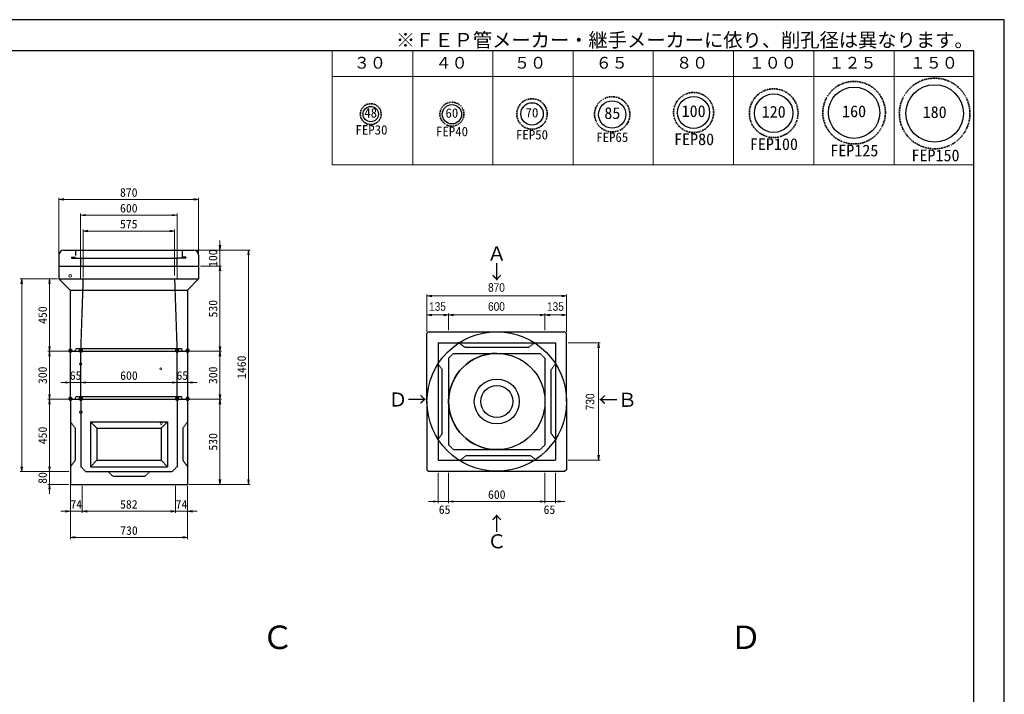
# Model space of a CAD drawing. Units: millimetres, scale not verified. Extents: x -297 to 298, y -210 to 211.
# Drawn here: x -8.9 to 297.9, y 0.3 to 210.5 of the extents above; entities that cross this region are included whole.
import ezdxf
from ezdxf.enums import TextEntityAlignment as Align

# ---------------------------------------------------------------- set-up
doc = ezdxf.new("R2010")
doc.units = ezdxf.units.MM
for name, pattern in [('DASHED', [7.5, 6, -1.5]), ('USER1', [12.95, 6.35, -3.175, 0.25, -3.175]), ('USER2', [4.7625, 3.175, -1.5875])]:
    doc.linetypes.add(name, pattern=pattern)
doc.layers.add('0-0', color=7, linetype='Continuous')
for name, color, linetype, lineweight in [('0-1_0', 9, 'Continuous', 25), ('0-2_dims', 7, 'Continuous', 18), ('0-3_pen1実線', 4, 'Continuous', 13), ('0-4_pen2実線', 3, 'Continuous', 13), ('0-5_pen3実線', 7, 'Continuous', 25), ('0-6_pen4実線', 7, 'Continuous', 25), ('0-7_pen2破線', 3, 'USER2', 25), ('0-8_鉄筋', 7, 'Continuous', 13)]:
    doc.layers.add(name, color=color, linetype=linetype, lineweight=lineweight)
doc.styles.add('ＭＳ ゴシック', font='')
doc.styles.add('ＭＳ Ｐゴシック', font='')
doc.styles.get('ＭＳ ゴシック').set_extended_font_data('MS Gothic')
doc.styles.get('ＭＳ Ｐゴシック').set_extended_font_data('MS PGothic')

# ---------------------------------------------------------------- blocks, each defined once
blk = doc.blocks.new('部分図 1')
at = {"layer": '0-1_0'}
blk.add_lwpolyline([(0.1, 0.3), (11898.1, 0.3), (11898.1, 8410.3), (0.1, 8410.3)], close=True, dxfattribs=at)
at = {"layer": '0-2_dims'}
for p, q in [((7709.94, 7506.5), (7709.94, 8215.2)), ((8211.94, 7506.5), (8211.94, 8215.2)), ((8710.94, 7506.5), (8710.94, 8215.2)), ((9210.94, 7506.5), (9210.94, 8215.2)), ((9710.94, 7506.5), (9710.94, 8215.2)), ((10209.94, 7506.5), (10209.94, 8215.2)), ((10710.94, 7506.5), (10710.94, 8215.2)), ((11211.94, 7506.5), (11211.94, 8215.2)), ((11708.94, 7506.5), (11708.94, 8215.2)), ((7709.94, 8055.3), (11708.94, 8055.3)), ((11708.94, 7506.5), (7709.94, 7506.5)), ((7010.5, 6974), (7010.5, 7034)), ((6857.5, 6974), (7020.5, 6974)), ((6857.5, 6974), (7198.5, 6974)), ((7010.5, 6974), (7010.5, 6874)), ((7188.5, 6974), (7188.5, 5514)), ((6889.18, 6874), (7020.5, 6874)), ((6889.18, 6874), (7020.5, 6874)), ((7010.5, 6874), (7010.5, 6814)), ((7010.5, 6874), (7010.5, 6344)), ((5987.5, 6794), (5765.5, 6794)), ((5775.5, 6794), (5775.5, 5594)), ((5997.5, 6794), (5938.5, 6794)), ((5948.5, 6794), (5948.5, 6344)), ((6067.5, 6344), (5938.5, 6344)), ((6067.5, 6344), (5938.5, 6344)), ((5948.5, 6344), (5948.5, 6044)), ((6817.5, 6344), (7020.5, 6344)), ((6817.5, 6344), (7020.5, 6344)), ((7010.5, 6344), (7010.5, 6044)), ((6078.6, 6149), (6018.6, 6149)), ((6078.6, 6054), (6078.6, 6159)), ((6078.6, 6149), (6143.6, 6149)), ((6143.6, 6054), (6143.6, 6159)), ((6143.6, 6054), (6143.6, 6159)), ((6143.6, 6149), (6203.6, 6149)), ((6143.6, 6149), (6743.6, 6149)), ((6743.6, 6149), (6683.6, 6149)), ((6743.6, 6054), (6743.6, 6159)), ((6743.6, 6054), (6743.6, 6159)), ((6743.6, 6149), (6808.6, 6149)), ((6808.6, 6057.75), (6808.6, 6159)), ((6808.6, 6149), (6868.6, 6149)), ((6067.5, 6044), (5938.5, 6044)), ((6817.5, 6044), (7020.5, 6044)), ((6817.5, 6044), (7020.5, 6044)), ((7010.5, 6044), (7010.5, 5514)), ((6057.5, 5594), (5765.5, 5594)), ((8370.63, 5585.27), (8370.63, 5397.27)), ((8435.63, 5585.27), (8435.63, 5397.27)), ((8435.63, 5585.27), (8435.63, 5397.27)), ((9035.63, 5585.27), (9035.63, 5397.27)), ((9035.63, 5585.27), (9035.63, 5397.27)), ((9100.63, 5585.27), (9100.63, 5397.27)), ((6078.6, 5524), (6078.6, 5336)), ((6078.6, 5504), (6078.6, 5173)), ((6152.2, 5504), (6152.2, 5336)), ((6152.2, 5498.3), (6152.2, 5336)), ((6733.8, 5504), (6733.8, 5336)), ((6733.8, 5504), (6733.8, 5336)), ((6808.6, 5504), (6808.6, 5336)), ((6808.6, 5504), (6808.6, 5173)), ((6817.5, 5514), (7020.5, 5514)), ((6827.5, 5514), (7198.5, 5514)), ((8370.63, 5407.27), (8310.63, 5407.27)), ((8370.63, 5407.27), (8435.63, 5407.27)), ((8435.63, 5407.27), (8495.63, 5407.27)), ((8435.63, 5407.27), (9035.63, 5407.27)), ((9035.63, 5407.27), (8975.63, 5407.27)), ((9035.63, 5407.27), (9100.63, 5407.27)), ((9100.63, 5407.27), (9160.63, 5407.27)), ((6078.6, 5346), (6018.6, 5346)), ((6078.6, 5346), (6152.2, 5346)), ((6152.2, 5346), (6212.2, 5346)), ((6152.2, 5346), (6733.8, 5346)), ((6733.8, 5346), (6673.8, 5346)), ((6733.8, 5346), (6808.6, 5346)), ((6808.6, 5346), (6868.6, 5346)), ((6078.6, 5183), (6808.6, 5183))]:
    blk.add_line(p, q, dxfattribs=at)
at = {"layer": '0-2_dims', "lineweight": 13}
for p, q in [((8300.63, 6465.27), (8300.63, 6698.27)), ((8300.63, 6688.27), (9170.63, 6688.27)), ((9170.63, 6465.27), (9170.63, 6698.27)), ((8300.63, 6465.27), (8300.63, 6579.85)), ((8435.63, 6569.85), (8300.63, 6569.85)), ((8435.63, 6475.27), (8435.63, 6579.85)), ((8435.63, 6475.27), (8435.63, 6579.84)), ((8435.63, 6569.84), (9035.63, 6569.84)), ((9035.63, 6475.27), (9035.63, 6579.84)), ((9035.63, 6475.27), (9035.63, 6579.84)), ((9035.63, 6569.84), (9170.63, 6569.84)), ((9170.63, 6465.27), (9170.63, 6579.84)), ((9180.63, 6395.27), (9379.63, 6395.27)), ((9369.63, 6395.27), (9369.63, 5665.27)), ((9180.63, 5665.27), (9379.63, 5665.27))]:
    blk.add_line(p, q, dxfattribs=at)
at = {"layer": '0-2_dims'}
for points in [[(7005.5, 7004), (7010.5, 6974), (7015.5, 7004)], [(7193.5, 6944), (7188.5, 6974), (7183.5, 6944)], [(7015.5, 6844), (7010.5, 6874), (7005.5, 6844)], [(7015.5, 6844), (7010.5, 6874), (7005.5, 6844)], [(5780.5, 6764), (5775.5, 6794), (5770.5, 6764)], [(5953.5, 6764), (5948.5, 6794), (5943.5, 6764)], [(5943.5, 6374), (5948.5, 6344), (5953.5, 6374)], [(5953.5, 6314), (5948.5, 6344), (5943.5, 6314)], [(7005.5, 6374), (7010.5, 6344), (7015.5, 6374)], [(7015.5, 6314), (7010.5, 6344), (7005.5, 6314)], [(6048.6, 6144), (6078.6, 6149), (6048.6, 6154)], [(6173.6, 6154), (6143.6, 6149), (6173.6, 6144)], [(6173.6, 6154), (6143.6, 6149), (6173.6, 6144)], [(6713.6, 6144), (6743.6, 6149), (6713.6, 6154)], [(6713.6, 6144), (6743.6, 6149), (6713.6, 6154)], [(6838.6, 6154), (6808.6, 6149), (6838.6, 6144)], [(5943.5, 6074), (5948.5, 6044), (5953.5, 6074)], [(7005.5, 6074), (7010.5, 6044), (7015.5, 6074)], [(7015.5, 6014), (7010.5, 6044), (7005.5, 6014)], [(5770.5, 5624), (5775.5, 5594), (5780.5, 5624)], [(7005.5, 5544), (7010.5, 5514), (7015.5, 5544)], [(7183.5, 5544), (7188.5, 5514), (7193.5, 5544)], [(8340.63, 5402.27), (8370.63, 5407.27), (8340.63, 5412.27)], [(8465.63, 5412.27), (8435.63, 5407.27), (8465.63, 5402.27)], [(8465.63, 5412.27), (8435.63, 5407.27), (8465.63, 5402.27)], [(9005.63, 5402.27), (9035.63, 5407.27), (9005.63, 5412.27)], [(9005.63, 5402.27), (9035.63, 5407.27), (9005.63, 5412.27)], [(9130.63, 5412.27), (9100.63, 5407.27), (9130.63, 5402.27)], [(6048.6, 5341), (6078.6, 5346), (6048.6, 5351)], [(6182.2, 5351), (6152.2, 5346), (6182.2, 5341)], [(6182.2, 5351), (6152.2, 5346), (6182.2, 5341)], [(6703.8, 5341), (6733.8, 5346), (6703.8, 5351)], [(6703.8, 5341), (6733.8, 5346), (6703.8, 5351)], [(6838.6, 5351), (6808.6, 5346), (6838.6, 5341)], [(6108.6, 5188), (6078.6, 5183), (6108.6, 5178)], [(6778.6, 5178), (6808.6, 5183), (6778.6, 5188)]]:
    blk.add_lwpolyline(points, dxfattribs=at)
at = {"layer": '0-2_dims', "lineweight": 13}
for points in [[(8330.63, 6693.27), (8300.63, 6688.27), (8330.63, 6683.27)], [(9140.63, 6683.27), (9170.63, 6688.27), (9140.63, 6693.27)], [(8330.63, 6574.85), (8300.63, 6569.85), (8330.63, 6564.85)], [(8405.63, 6564.85), (8435.63, 6569.85), (8405.63, 6574.85)], [(8465.63, 6574.84), (8435.63, 6569.84), (8465.63, 6564.84)], [(9005.63, 6564.84), (9035.63, 6569.84), (9005.63, 6574.84)], [(9065.63, 6574.84), (9035.63, 6569.84), (9065.63, 6564.84)], [(9140.63, 6564.84), (9170.63, 6569.84), (9140.63, 6574.84)], [(9374.63, 6365.27), (9369.63, 6395.27), (9364.63, 6365.27)], [(9364.63, 5695.27), (9369.63, 5665.27), (9374.63, 5695.27)]]:
    blk.add_lwpolyline(points, dxfattribs=at)
at = {"layer": '0-3_pen1実線'}
blk.add_line((6774.5, 6969.32), (6779.18, 6974), dxfattribs=at)
at = {"layer": '0-4_pen2実線'}
for centre, radius in [((6077.5, 6814), 8), ((6142.5, 6264), 8), ((6642.5, 6234), 6), ((6143.6, 5964), 8), ((6643.6, 5894), 6)]:
    blk.add_circle(centre, radius, dxfattribs=at)
at = {"layer": '0-5_pen3実線'}
for p, q in [((6007.5, 6944), (6007.5, 6874)), ((6037.5, 6974), (6847.5, 6974)), ((6877.5, 6944), (6877.5, 6874)), ((6007.5, 6874), (6877.5, 6874)), ((6007.5, 6874), (6007.5, 6794)), ((6877.5, 6874), (6877.5, 6794)), ((6007.5, 6794), (6877.5, 6794)), ((6077.5, 6724), (6007.5, 6794)), ((6807.5, 6724), (6877.5, 6794)), ((6077.5, 6724), (6807.5, 6724)), ((6077.5, 6724), (6077.5, 6344)), ((6807.5, 6724), (6807.5, 6344)), ((8300.63, 6455.27), (8310.63, 6465.27)), ((8300.63, 6030.27), (8300.63, 6455.27)), ((8310.63, 6465.27), (9160.63, 6465.27)), ((9170.63, 6455.27), (9160.63, 6465.27)), ((9170.63, 6030.27), (9170.63, 6455.27)), ((6077.5, 6344), (6807.5, 6344)), ((6807.5, 6344), (6807.5, 6044)), ((6078.6, 6044), (6078.6, 5514)), ((6808.6, 6044), (6808.6, 5514)), ((8300.63, 6030.27), (8300.63, 5605.27)), ((9170.63, 6030.27), (9170.63, 5605.27)), ((6203.6, 5904), (6203.6, 5624)), ((6203.6, 5904), (6243.6, 5864)), ((6203.6, 5904), (6443.6, 5904)), ((6443.6, 5904), (6683.6, 5904)), ((6683.6, 5904), (6643.6, 5864)), ((6683.6, 5904), (6683.6, 5624)), ((6243.6, 5864), (6243.6, 5664)), ((6243.6, 5864), (6443.6, 5864)), ((6443.6, 5864), (6643.6, 5864)), ((6643.6, 5864), (6643.6, 5664)), ((6203.6, 5624), (6243.6, 5664)), ((6243.6, 5664), (6443.6, 5664)), ((6443.6, 5664), (6643.6, 5664)), ((6683.6, 5624), (6643.6, 5664)), ((6203.6, 5624), (6443.6, 5624)), ((6443.6, 5624), (6683.6, 5624)), ((8300.63, 5605.27), (8310.63, 5595.27)), ((8300.63, 5605.27), (8310.63, 5595.27)), ((8310.63, 5595.27), (9160.63, 5595.27)), ((9170.63, 5605.27), (9160.63, 5595.27)), ((9170.63, 5605.27), (9160.63, 5595.27)), ((6078.6, 5514), (6808.6, 5514))]:
    blk.add_line(p, q, dxfattribs=at)
blk.add_lwpolyline([(6077.5, 6344), (6077.5, 6044), (6807.5, 6044)], dxfattribs=at)
for radius in [435, 300, 140, 100]:
    blk.add_circle((8735.63, 6030.27), radius, dxfattribs=at)
for centre, radius, start, end in [((6037.5, 6944), 30, 90, 180), ((6847.5, 6944), 30, 0, 90), ((8735.63, 6030.27), 300, 90, 270)]:
    blk.add_arc(centre, radius, start, end, dxfattribs=at)
at = {"layer": '0-6_pen4実線'}
blk.add_lwpolyline([(200.1, 200.3), (11709.1, 200.3), (11709.1, 8215.3), (200.1, 8215.3)], close=True, dxfattribs=at)
at = {"layer": '0-7_pen2破線'}
for p, q in [((6110.5, 6974), (6110.5, 6939)), ((6774.5, 6974), (6774.5, 6930)), ((6086.5, 6930), (6110.5, 6930)), ((6086.5, 6930), (6086.5, 6924)), ((6086.5, 6924), (6742.5, 6924)), ((6142.5, 6924), (6142.5, 6874)), ((6798.5, 6924), (6742.5, 6924)), ((6742.5, 6924), (6742.5, 6874)), ((6798.5, 6930), (6774.5, 6930)), ((6798.5, 6930), (6798.5, 6924)), ((6157.1, 6794.19), (6142.5, 6359)), ((6727.5, 6795.03), (6742.5, 6359)), ((8370.63, 6395.27), (9100.63, 6395.27)), ((8370.63, 6395.27), (8370.63, 5665.27)), ((8535.63, 6368.74), (8495.63, 6398.74)), ((9100.63, 6395.27), (9100.63, 5665.27)), ((6107.5, 6344), (6112.5, 6359)), ((6772.5, 6359), (6112.5, 6359)), ((6142.5, 6344), (6142.5, 6059)), ((6742.5, 6344), (6742.5, 6059)), ((6777.5, 6344), (6772.5, 6359)), ((8465.63, 6330.27), (8435.63, 6300.27)), ((8465.63, 6330.27), (9005.63, 6330.27)), ((9005.63, 6330.27), (9035.63, 6300.27)), ((8435.63, 6300.27), (8435.63, 5760.27)), ((9035.63, 6300.27), (9035.63, 5760.27)), ((9074.63, 6230.27), (9104.63, 6270.27)), ((9074.63, 5830.27), (9074.63, 6230.27)), ((6107.5, 6044), (6112.5, 6059)), ((6442.5, 6059), (6112.5, 6059)), ((6143.6, 6044), (6143.6, 5624)), ((6772.5, 6059), (6442.5, 6059)), ((6743.6, 6044), (6743.6, 5624)), ((6777.5, 6044), (6772.5, 6059)), ((6078.6, 5904), (6108.6, 5864)), ((8395.63, 5830.27), (8365.63, 5790.27)), ((9074.63, 5830.27), (9104.63, 5790.27)), ((8435.63, 5760.27), (8465.63, 5730.27)), ((8465.63, 5730.27), (9005.63, 5730.27)), ((9035.63, 5760.27), (9005.63, 5730.27)), ((8370.63, 5665.27), (9100.63, 5665.27)), ((8545.63, 5693.27), (8505.63, 5663.27)), ((8545.63, 5693.27), (8945.63, 5693.27)), ((8945.63, 5693.27), (8985.63, 5663.27)), ((6143.6, 5624), (6173.6, 5594)), ((6173.6, 5594), (6443.6, 5594)), ((6313.6, 5594), (6343.6, 5564)), ((6443.6, 5594), (6713.6, 5594)), ((6573.6, 5594), (6543.6, 5564)), ((6743.6, 5624), (6713.6, 5594)), ((6343.6, 5564), (6443.6, 5564)), ((6443.6, 5564), (6543.6, 5564))]:
    blk.add_line(p, q, dxfattribs=at)
for points in [[(8535.63, 6368.74), (8935.63, 6368.74), (8975.63, 6398.74)], [(8395.63, 5830.27), (8395.63, 6230.27), (8365.63, 6270.27)], [(6808.6, 5904), (6778.6, 5864), (6778.6, 5664), (6808.6, 5624)], [(6108.6, 5864), (6108.6, 5664), (6078.6, 5624)]]:
    blk.add_lwpolyline(points, dxfattribs=at)
at = {"layer": '0-8_鉄筋'}
for p, q in [((6007.5, 6884), (6007.5, 7300)), ((6007.5, 7290), (6877.5, 7290)), ((6877.5, 6884), (6877.5, 7300)), ((6142.5, 6884), (6142.5, 7202)), ((6142.5, 7192), (6742.9, 7192)), ((6742.9, 6884), (6742.9, 7202)), ((6157.4, 6804.19), (6157.4, 7103)), ((6157.4, 7093), (6727.4, 7093)), ((6727.4, 6816.2), (6727.4, 7103)), ((6025.25, 6044), (5938.5, 6044)), ((5948.5, 5594), (5948.5, 6044)), ((5948.5, 5594), (5948.5, 5654)), ((6068.6, 5594), (5938.5, 5594)), ((6068.6, 5594), (5938.5, 5594)), ((5948.5, 5514), (5948.5, 5594)), ((6068.6, 5514), (5938.5, 5514)), ((5948.5, 5514), (5948.5, 5454))]:
    blk.add_line(p, q, dxfattribs=at)
at = {"layer": '0-8_鉄筋', "color": 3, "linetype": 'DASHED'}
for p, q in [((6142.5, 6874), (6142.5, 6794.19)), ((6742.9, 6874), (6742.9, 6794.19))]:
    blk.add_line(p, q, dxfattribs=at)
at = {"layer": '0-8_鉄筋'}
for points in [[(6037.5, 7295), (6007.5, 7290), (6037.5, 7285)], [(6847.5, 7285), (6877.5, 7290), (6847.5, 7295)], [(6172.5, 7197), (6142.5, 7192), (6172.5, 7187)], [(6712.9, 7187), (6742.9, 7192), (6712.9, 7197)], [(6187.4, 7098), (6157.4, 7093), (6187.4, 7088)], [(6697.4, 7088), (6727.4, 7093), (6697.4, 7098)], [(5953.5, 6014), (5948.5, 6044), (5943.5, 6014)], [(5943.5, 5624), (5948.5, 5594), (5953.5, 5624)], [(5943.5, 5624), (5948.5, 5594), (5953.5, 5624)], [(5953.5, 5484), (5948.5, 5514), (5943.5, 5484)]]:
    blk.add_lwpolyline(points, dxfattribs=at)
at = {"layer": '0-8_鉄筋', "color": 1, "linetype": 'USER1', "lineweight": 35}
for centre, radius in [((11464.04, 7825.6), 220.1), ((10461.04, 7827.6), 151.71), ((10962.04, 7830.6), 195), ((8955.04, 7822.7), 95), ((9454.84, 7820.6), 110), ((9962.04, 7831.7), 125), ((7950.04, 7821.7), 65), ((8456.04, 7821.6), 75)]:
    blk.add_circle(centre, radius, dxfattribs=at)
at = {"layer": '0-8_鉄筋', "color": 1, "lineweight": 25}
for centre, radius in [((10962.04, 7830.7), 160), ((11464.04, 7825.7), 179.11), ((9962.04, 7831.7), 100), ((10461.04, 7827.7), 120), ((7950.04, 7821.7), 48), ((8456.04, 7820.7), 60), ((8955.04, 7822.7), 70), ((9455.04, 7819.7), 85)]:
    blk.add_circle(centre, radius, dxfattribs=at)
at = {"layer": '0-2_dims', "style": 'ＭＳ ゴシック'}
for s, height, p in [('※ＦＥＰ管メーカー・継手メーカーに依り、削孔径は異なります。', 87.98, (8106.76, 8213.13)), ('３０', 73.31, (7844.94, 8083.2)), ('４０', 73.31, (8353.94, 8083.2)), ('５０', 73.31, (8842.94, 8083.2)), ('６５', 73.31, (9351.94, 8083.2)), ('８０', 73.31, (9852.94, 8083.2)), ('１００', 73.31, (10304.94, 8083.2)), ('１２５', 73.31, (10801.94, 8083.2)), ('１５０', 73.31, (11308.94, 8083.2)), ('65', 53.52, (6074.6, 6149.5)), ('600', 53.52, (6388.85, 6149.5)), ('65', 53.52, (6739.6, 6149.5)), ('600', 53.52, (8680.88, 5407.77)), ('74', 53.52, (6078.9, 5346.5)), ('582', 53.52, (6388.25, 5346.5)), ('74', 53.52, (6734.7, 5346.5)), ('65', 53.52, (8374.13, 5313.77)), ('65', 53.52, (9027.13, 5313.77)), ('730', 53.52, (6388.85, 5183.5))]:
    blk.add_text(s, height=height, dxfattribs=at).set_placement(p, align=Align.BOTTOM_LEFT)
for s, p in [('100', (7010, 6869.25)), ('530', (7010, 6554.25)), ('450', (5948, 6514.25)), ('1460', (7188, 6171)), ('300', (5948, 6139.25)), ('300', (7010, 6139.25)), ('530', (7010, 5724.25))]:
    blk.add_text(s, height=53.52, rotation=90, dxfattribs=at).set_placement(p, align=Align.BOTTOM_LEFT)
at = {"layer": '0-2_dims', "style": 'ＭＳ Ｐゴシック', "width": 0.9}
for s, p in [('870', (8681.09, 6698.27)), ('135', (8313.59, 6579.85)), ('600', (8681.09, 6579.84)), ('135', (9048.59, 6579.84))]:
    blk.add_text(s, height=53.32, dxfattribs=at).set_placement(p, align=Align.BOTTOM_LEFT)
blk.add_text('730', height=53.32, rotation=90, dxfattribs=at).set_placement((9359.63, 5975.72), align=Align.BOTTOM_LEFT)
at = {"layer": '0-8_鉄筋', "style": 'ＭＳ ゴシック'}
for s, height, p in [('48', 58.65, (7909.84, 7782.6)), ('60', 58.65, (8415.84, 7781.6)), ('70', 58.65, (8914.84, 7783.6)), ('85', 73.31, (9405.84, 7769.4)), ('100', 73.31, (9887.34, 7781.6)), ('120', 73.31, (10386.34, 7777.6)), ('160', 73.31, (10887.34, 7780.6)), ('180', 73.31, (11389.34, 7775.6)), ('FEP30', 58.65, (7855.04, 7676.7)), ('FEP40', 58.65, (8356.84, 7666.5)), ('FEP50', 58.65, (8855.24, 7646.3)), ('FEP65', 58.65, (9355.44, 7630.6)), ('FEP80', 73.31, (9840.44, 7606.5)), ('FEP100', 73.31, (10312.84, 7575.8)), ('FEP125', 73.31, (10813.84, 7536.2)), ('FEP150', 73.31, (11319.84, 7505.8)), ('870', 53.52, (6387.75, 7290.5)), ('600', 53.52, (6387.95, 7192.5)), ('575', 53.52, (6387.65, 7093.5)), ('Ａ', 87.98, (8675.57, 6882.37)), ('↓', 87.98, (8675.57, 6766.67)), ('●', 21.99, (6063.6, 6328.8)), ('●', 21.99, (6128.6, 6328.9)), ('●', 21.99, (6728.7, 6328.9)), ('●', 21.99, (6793.7, 6329.1)), ('Ｄ→', 87.98, (8059.63, 5972.27)), ('←Ｂ', 87.98, (9369.63, 5970.47)), ('●', 21.99, (6063.6, 6029.1)), ('●', 21.99, (6128.6, 6028.9)), ('●', 21.99, (6728.7, 6029.1)), ('●', 21.99, (6793.7, 6028.9)), ('↑', 87.98, (8675.37, 5200.27)), ('Ｃ', 87.98, (8675.37, 5088.77)), ('Ｃ', 146.6, (7269.97, 4443.23)), ('Ｄ', 146.6, (10186.97, 4443.23))]:
    blk.add_text(s, height=height, dxfattribs=at).set_placement(p, align=Align.BOTTOM_LEFT)
for s, p in [('450', (5948, 5764.25)), ('80', (5948, 5517.5))]:
    blk.add_text(s, height=53.52, rotation=90, dxfattribs=at).set_placement(p, align=Align.BOTTOM_LEFT)

msp = doc.modelspace()

# ---------------------------------------------------------------- block references
at = {"layer": '0-0', "xscale": 0.05, "yscale": 0.05}
msp.add_blockref('部分図 1', (-297, -210), dxfattribs=at)

doc.saveas('drawing.dxf')
